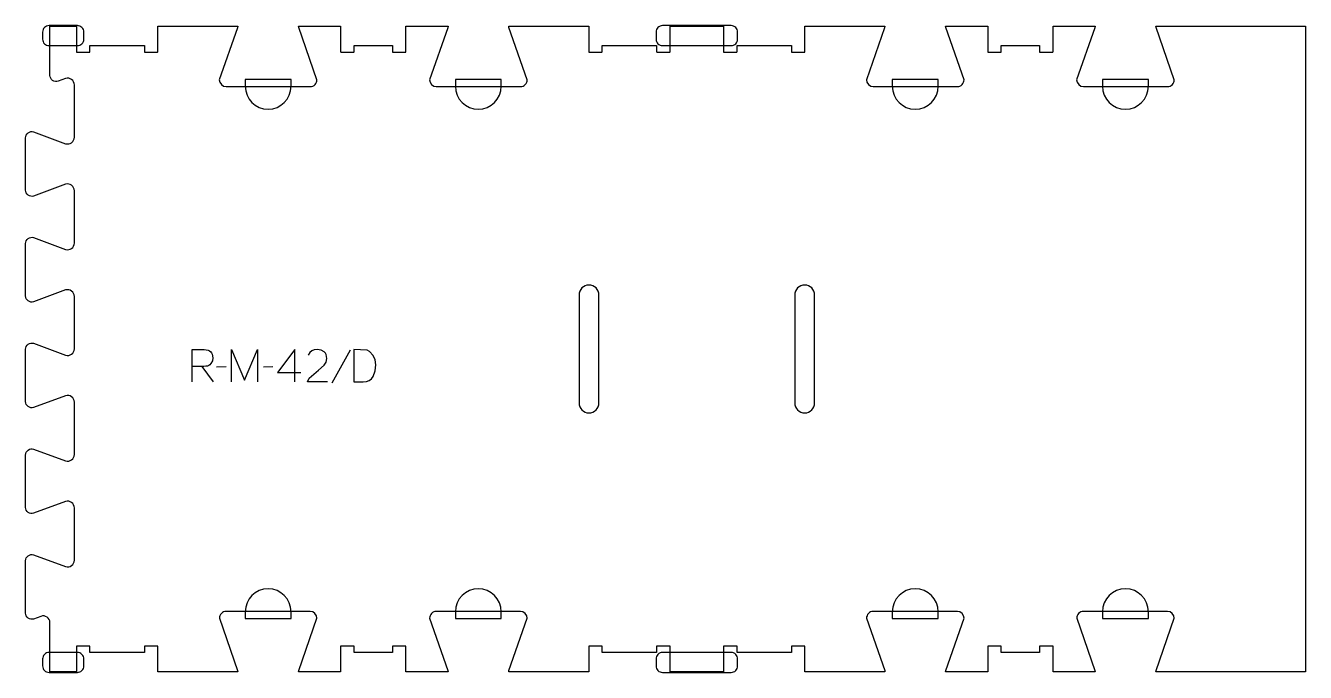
# Model space of a CAD drawing. Header units: millimetres. Extents: x -606 to 581, y -299 to 300.
import ezdxf

# ---------------------------------------------------------------- set-up
doc = ezdxf.new("R2010")
doc.units = ezdxf.units.MM
for name, color, linetype, true_color in [('1_ANYTOOL_1MMDEEP_LABELS_S', 2, 'Continuous', 0xffff00), ('3_ANYTOOL_CUTTHROUGH_INSID', 4, 'Continuous', 0x00ffff), ('4_ANYTOOL_CUTTHROUGH_OUTSI', 5, 'Continuous', 0x0000ff), ('5_ANYTOOL_HALF_MILL_9MM_IN', 3, 'Continuous', 0x00ff00)]:
    doc.layers.add(name, color=color, linetype=linetype, true_color=true_color)

msp = doc.modelspace()

# ---------------------------------------------------------------- linework, layer by layer
at = {"layer": '1_ANYTOOL_1MMDEEP_LABELS_S'}
for p, q in [((-304.7, -0.5), (-321.9, -31.2)), ((-442.4, -15.6), (-431.9, -30)), ((-419.9, -16.1), (-428.7, -16.2)), ((-376.4, -16.1), (-385.2, -16.2)), ((-372.1, -21.3), (-350.4, -21.3))]:
    msp.add_line(p, q, dxfattribs=at)
for points in [[(-451.4, -30), (-451.4, 0), (-440, 0), (-436.5, -0.5), (-435.2, -1.1), (-434, -2), (-433.2, -3.1), (-432.6, -4.4), (-432.1, -7.8), (-432.5, -10.6), (-433.9, -13), (-434.8, -14.1), (-435.9, -14.8), (-437.2, -15.3), (-438.6, -15.5), (-440.4, -15.6), (-442.4, -15.6), (-451.3, -15.6)], [(-414.8, -30), (-414.8, 0), (-402.8, -28.4), (-390.8, -0.1), (-390.8, -30)], [(-356.2, -30), (-356.1, 0), (-372.1, -21.3)], [(-325.9, -30), (-344.2, -29.9), (-342.7, -26.5), (-334.2, -19.1), (-328.8, -14.4), (-327, -11.6), (-326.4, -8.2), (-327, -4.7), (-327.8, -3.3), (-328.9, -2.1), (-331.8, -0.5), (-335.3, 0), (-338.1, -0.3), (-340.4, -1.3), (-342.3, -2.9), (-343.8, -5.1)]]:
    msp.add_lwpolyline(points, dxfattribs=at)
msp.add_lwpolyline([(-301.3, 0), (-301.3, -30), (-292.8, -29.9), (-289.7, -29.6), (-287.1, -28.6), (-285.1, -27.1), (-283.5, -24.9), (-281.6, -19.8), (-280.9, -14.3), (-281.5, -9.7), (-283.4, -5.5), (-286.9, -1.7), (-289, -0.7)], close=True, dxfattribs=at)
at = {"layer": '3_ANYTOOL_CUTTHROUGH_INSID'}
for points in [[(-74.1, 50.5, 1), (-92.6, 50.5), (-92.6, -49.5, 1), (-74.1, -49.5)], [(107.4, 50.5), (107.4, -49.5, 1), (125.9, -49.5), (125.9, 50.5, 1)]]:
    msp.add_lwpolyline(points, format="xyb", close=True, dxfattribs=at)
at = {"layer": '4_ANYTOOL_CUTTHROUGH_OUTSI'}
msp.add_lwpolyline([(442.2, -298.8), (442.4, -297.4), (459.3, -249), (458.9, -246.7), (457.5, -244.6), (455.4, -243.2), (453.1, -242.8), (375.1, -242.8, 0.419618), (368.9, -249.1), (385.8, -297.4), (386, -298.8), (346.9, -298.8), (346.9, -275, 0.414214), (346.6, -274.8), (334.6, -274.8, 0.414214), (334.4, -275), (334.4, -280.8), (298.9, -280.8), (298.9, -275, 0.414214), (298.6, -274.8), (286.6, -274.8, 0.414214), (286.4, -275), (286.4, -298.8), (247.3, -298.8), (247.5, -297.4), (264.4, -249), (264, -246.7), (262.6, -244.6), (260.5, -243.2), (258.2, -242.8), (180.2, -242.8, 0.419618), (174, -249.1), (190.9, -297.4), (191.1, -298.8), (116.9, -298.8), (116.9, -275, 0.414214), (116.6, -274.8), (104.6, -274.8, 0.414214), (104.4, -275), (104.4, -280.8), (53.9, -280.8), (53.9, -275, 0.414214), (53.6, -274.8), (41.6, -274.8, 0.414214), (41.4, -275), (41.4, -298.8), (-8.1, -298.8), (-8.1, -275, 0.414214), (-8.4, -274.8), (-20.4, -274.8, 0.414214), (-20.6, -275), (-20.6, -280.8), (-71.1, -280.8), (-71.1, -275, 0.414214), (-71.4, -274.8), (-83.4, -274.8, 0.414214), (-83.6, -275), (-83.6, -298.8), (-157.8, -298.8), (-157.6, -297.4), (-140.7, -249), (-141.1, -246.7), (-142.5, -244.6), (-144.6, -243.2), (-146.9, -242.8), (-224.9, -242.8, 0.419618), (-231.1, -249.1), (-214.2, -297.4), (-214, -298.8), (-253.1, -298.8), (-253.1, -275, 0.414214), (-253.4, -274.8), (-265.4, -274.8, 0.414214), (-265.6, -275), (-265.6, -280.8), (-301.1, -280.8), (-301.1, -275, 0.414214), (-301.4, -274.8), (-313.4, -274.8, 0.414214), (-313.6, -275), (-313.6, -298.8), (-352.7, -298.8), (-352.5, -297.4), (-335.6, -249), (-336, -246.7), (-337.4, -244.6), (-339.5, -243.2), (-341.8, -242.8), (-419.8, -242.8, 0.419618), (-426, -249.1), (-409.1, -297.4), (-408.9, -298.8), (-483.1, -298.8), (-483.1, -275, 0.414214), (-483.4, -274.8), (-495.4, -274.8, 0.414214), (-495.6, -275), (-495.6, -280.8), (-546.1, -280.8), (-546.1, -275, 0.414214), (-546.4, -274.8), (-558.4, -274.8, 0.414214), (-558.6, -275), (-558.6, -298.8), (-583.1, -298.8), (-583.1, -253.1, 0.522088), (-591.5, -247.3), (-598.3, -249.8, -0.501976), (-605.7, -244.3), (-605.7, -195.8, -0.501976), (-598.3, -190.2), (-568.6, -201.2, 0.503222), (-560.5, -195.3), (-560.5, -146.8, 0.503225), (-568.6, -140.8), (-598.3, -151.8, -0.501976), (-605.7, -146.3), (-605.7, -97.8, -0.501976), (-598.3, -92.2), (-568.6, -103.2, 0.503222), (-560.5, -97.3), (-560.5, -48.8, 0.503225), (-568.6, -42.8), (-598.3, -53.8, -0.501976), (-605.7, -48.3), (-605.7, 0.2, -0.501976), (-598.3, 5.8), (-568.6, -5.2, 0.503222), (-560.5, 0.7), (-560.5, 49.2, 0.503225), (-568.6, 55.2), (-598.3, 44.2, -0.501976), (-605.7, 49.7), (-605.7, 98.2, -0.501976), (-598.3, 103.8), (-568.6, 92.8, 0.503222), (-560.5, 98.7), (-560.5, 147.2, 0.503225), (-568.6, 153.2), (-598.3, 142.2, -0.501976), (-605.7, 147.7), (-605.7, 196.2, -0.501976), (-598.3, 201.8), (-568.6, 190.8, 0.503222), (-560.5, 196.7), (-560.5, 245.2, 0.503225), (-568.6, 251.2), (-575.4, 248.7, -0.522087), (-583.1, 254.1), (-583.1, 299.7), (-558.6, 299.7), (-558.6, 276, 0.414214), (-558.4, 275.7), (-546.4, 275.7, 0.414214), (-546.1, 276), (-546.1, 281.7), (-495.6, 281.7), (-495.6, 276, 0.414214), (-495.4, 275.7), (-483.4, 275.7, 0.414214), (-483.1, 276), (-483.1, 299.7), (-408.9, 299.7), (-409.2, 298.3), (-426.1, 250), (-425.6, 247.7), (-424.2, 245.6), (-422.1, 244.2), (-419.8, 243.7), (-341.8, 243.7, 0.419618), (-335.6, 250.1), (-352.5, 298.4), (-352.7, 299.7), (-313.6, 299.7), (-313.6, 276, 0.414214), (-313.4, 275.7), (-301.4, 275.7, 0.414214), (-301.1, 276), (-301.1, 281.7), (-265.6, 281.7), (-265.6, 276, 0.414214), (-265.4, 275.7), (-253.4, 275.7, 0.414214), (-253.1, 276), (-253.1, 299.7), (-214, 299.7), (-214.2, 298.3), (-231.2, 250), (-230.7, 247.7), (-229.3, 245.6), (-227.2, 244.2), (-224.9, 243.7), (-146.9, 243.7, 0.419618), (-140.7, 250.1), (-157.6, 298.4), (-157.8, 299.7), (-83.6, 299.7), (-83.6, 276, 0.414214), (-83.4, 275.7), (-71.4, 275.7, 0.414214), (-71.1, 276), (-71.1, 281.7), (-20.6, 281.7), (-20.6, 276, 0.414214), (-20.4, 275.7), (-8.4, 275.7, 0.414214), (-8.1, 276), (-8.1, 299.7), (41.4, 299.7), (41.4, 276, 0.414214), (41.6, 275.7), (53.6, 275.7, 0.414214), (53.9, 276), (53.9, 281.7), (104.4, 281.7), (104.4, 276, 0.414214), (104.6, 275.7), (116.6, 275.7, 0.414214), (116.9, 276), (116.9, 299.7), (191.1, 299.7), (190.8, 298.3), (173.9, 250), (174.4, 247.7), (175.8, 245.6), (177.9, 244.2), (180.2, 243.7), (258.2, 243.7, 0.419618), (264.4, 250.1), (247.5, 298.4), (247.3, 299.7), (286.4, 299.7), (286.4, 276, 0.414214), (286.6, 275.7), (298.6, 275.7, 0.414214), (298.9, 276), (298.9, 281.7), (334.4, 281.7), (334.4, 276, 0.414214), (334.6, 275.7), (346.6, 275.7, 0.414214), (346.9, 276), (346.9, 299.7), (386, 299.7), (385.8, 298.3), (368.8, 250), (369.3, 247.7), (370.7, 245.6), (372.8, 244.2), (375.1, 243.7), (453.1, 243.7, 0.419618), (459.3, 250.1), (442.4, 298.4), (442.2, 299.7), (580.9, 299.7), (580.9, -298.8)], format="xyb", close=True, dxfattribs=at)
at = {"layer": '5_ANYTOOL_HALF_MILL_9MM_IN'}
for points in [[(-584, 300.2, 0.414214), (-590, 294.2), (-590, 287.7, 0.414214), (-584, 281.7), (-557.7, 281.7, 0.414214), (-551.7, 287.7), (-551.7, 294.2, 0.414214), (-557.7, 300.2)], [(-15.2, 300.2, 0.414214), (-21.2, 294.2), (-21.2, 287.7, 0.414214), (-15.2, 281.7), (48.5, 281.7, 0.414214), (54.5, 287.7), (54.5, 294.2, 0.414214), (48.5, 300.2)], [(-402.1, 244, 1), (-359.6, 244), (-359.6, 250.2), (-402.1, 250.2)], [(-207.2, 244, 1), (-164.7, 244), (-164.7, 250.2), (-207.2, 250.2)], [(197.9, 244, 1), (240.4, 244), (240.4, 250.2), (197.9, 250.2)], [(392.8, 244, 1), (435.3, 244), (435.3, 250.2), (392.8, 250.2)], [(-359.6, -243, 1), (-402.1, -243), (-402.1, -249.3), (-359.6, -249.3)], [(-164.7, -243, 1), (-207.2, -243), (-207.2, -249.3), (-164.7, -249.3)], [(240.4, -243, 1), (197.9, -243), (197.9, -249.3), (240.4, -249.3)], [(435.3, -243, 1), (392.8, -243), (392.8, -249.3), (435.3, -249.3)], [(-584, -280.8, 0.414214), (-590, -286.8), (-590, -293.3, 0.414214), (-584, -299.3), (-557.7, -299.3, 0.414214), (-551.7, -293.3), (-551.7, -286.8, 0.414214), (-557.7, -280.8)], [(-15.2, -280.8, 0.414214), (-21.2, -286.8), (-21.2, -293.3, 0.414214), (-15.2, -299.3), (48.5, -299.3, 0.414214), (54.5, -293.3), (54.5, -286.8, 0.414214), (48.5, -280.8)]]:
    msp.add_lwpolyline(points, format="xyb", close=True, dxfattribs=at)

doc.saveas('drawing.dxf')
